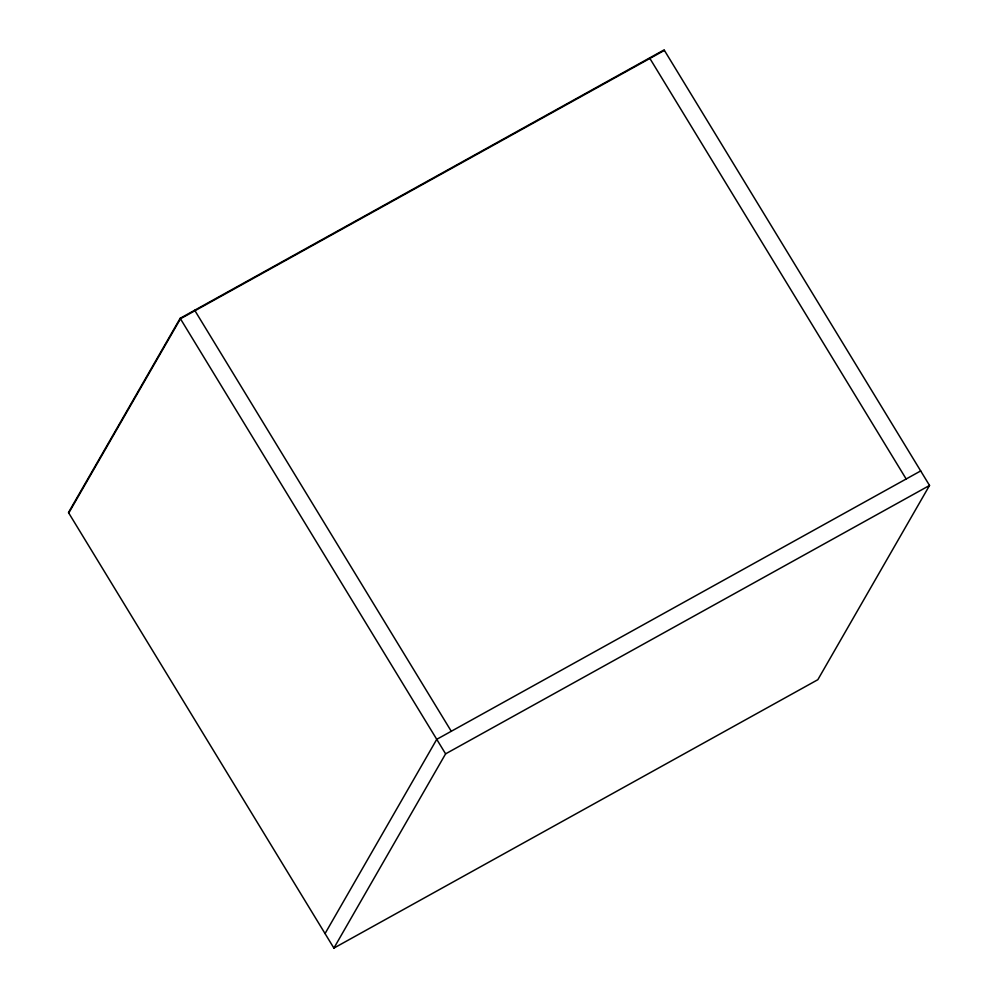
<?xml version="1.0" encoding="UTF-8"?>
<svg xmlns="http://www.w3.org/2000/svg" width="998" height="998" viewBox="0 0 998 998"><rect width="100%" height="100%" fill="white"/><g stroke="black" fill="none" stroke-linecap="round" stroke-linejoin="round"><path stroke-width="1.5" d="M180.164 318.3L68.463 512.548L333.893 948.1L817.836 679.7L929.537 485.452L664.107 49.9L180.164 318.3L445.595 753.852L333.893 948.1M68.75 513.034L180.451 318.786L664.406 50.387M325.049 933.579L436.75 739.331L920.692 470.931M445.595 753.852L929.537 485.452M649.586 57.946L906.172 478.99M194.672 310.241L451.271 731.272"/></g></svg>
